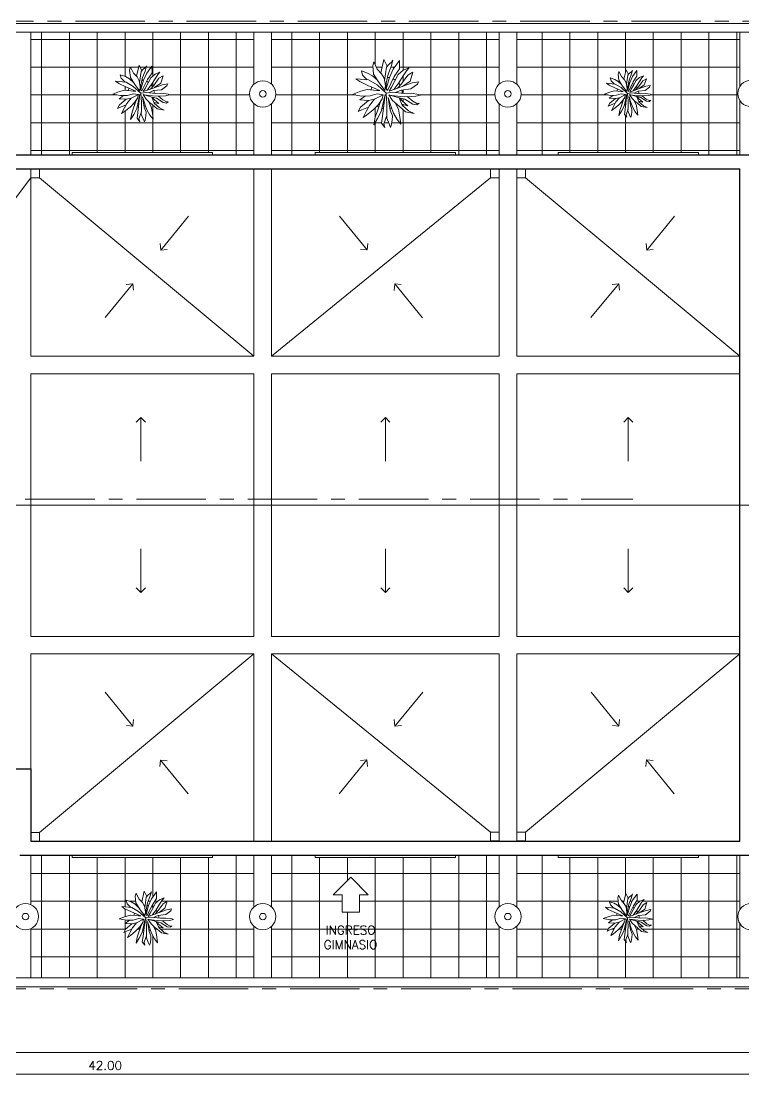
# Model space of a CAD drawing. Extents: x 1009 to 1343, y -172900 to 201.
# Drawn here: x 1246.31 to 1262.82, y 74.63 to 98.83 of the extents above; entities that cross this region are included whole.
import ezdxf

# ---------------------------------------------------------------- set-up
doc = ezdxf.new("R2010")
doc.units = 0
doc.header["$LTSCALE"] = 0.5
doc.linetypes.add('CENTER', pattern=[50.8, 31.75, -6.35, 6.35, -6.35])
doc.layers.get('0').update_dxf_attribs({"linetype": 'CONTINUOUS'})
doc.layers.get('Defpoints').update_dxf_attribs({"linetype": 'CONTINUOUS'})
for name, color, linetype, lineweight in [('Acotaciones', 9, 'CONTINUOUS', 9), ('Detalles .05', 243, 'CONTINUOUS', 5), ('Detalles 01', 8, 'CONTINUOUS', 9), ('Muros vista', 253, 'CONTINUOUS', 25), ('Punta 01', 6, 'CONTINUOUS', 9), ('Punta 02', 11, 'CONTINUOUS', 20), ('Tratamiento pisos', 251, 'CONTINUOUS', 9)]:
    doc.layers.add(name, color=color, linetype=linetype, lineweight=lineweight)
doc.styles.add('Texto 2 mm', font='simplex.shx', dxfattribs={"height": 0.2})
doc.dimstyles.new('Primera línea', dxfattribs={"dimscale": 0, "dimtxt": 0.2, "dimasz": 0.2, "dimexe": 0.15, "dimexo": 0, "dimgap": 0.1, "dimtad": 1, "dimzin": 4, "dimdsep": 46, "dimtxsty": 'Texto 2 mm', "dimblk": 'OPEN90', "dimcen": 2.5, "dimclrd": 256, "dimclre": 256, "dimclrt": 256, "dimadec": 0, "dimazin": 0, "dimtfac": 1, "dimtmove": 2, "dimatfit": 3, "dimldrblk": 'OPEN90', "dimfxl": 1, "dimtolj": 1, "dimtzin": 0, "dimlwd": -1, "dimlwe": -1, "dimarcsym": 0})
doc.dimstyles.new('Segunda línea', dxfattribs={"dimscale": 0, "dimtxt": 0.2, "dimasz": 0.2, "dimexe": 0.15, "dimexo": 0.5, "dimgap": 0.1, "dimtad": 1, "dimzin": 4, "dimdsep": 46, "dimtxsty": 'Texto 2 mm', "dimblk": 'OPEN90', "dimcen": 2.5, "dimclrd": 256, "dimclre": 256, "dimclrt": 256, "dimadec": 0, "dimazin": 0, "dimtfac": 1, "dimtmove": 2, "dimatfit": 3, "dimldrblk": 'OPEN90', "dimfxl": 1, "dimtolj": 1, "dimtzin": 0, "dimlwd": -1, "dimlwe": -1, "dimarcsym": 0})
pattern_1 = [(0, (1.5444, 16.5033), (0, 0.635), []), (90, (1.5444, 16.5033), (-0.635, 4e-17), [])]

# ---------------------------------------------------------------- blocks, each defined once
blk = doc.blocks.new('Planta 1')
for p, q in [((-0.039, 0.64), (-0.099, 0.388)), ((0.024, 0.515), (-0.039, 0.64)), ((0.132, 0.627), (0.097, 0.506)), ((0.113, 0.595), (0.132, 0.627)), ((0.137, 0.461), (0.254, 0.622)), ((0.254, 0.622), (0.257, 0.466)), ((-0.35, 0.384), (-0.47, 0.424)), ((-0.47, 0.424), (-0.446, 0.342)), ((-0.233, 0.595), (-0.254, 0.525)), ((-0.254, 0.525), (-0.236, 0.364)), ((-0.166, 0.461), (-0.233, 0.595)), ((-0.084, 0.372), (-0.166, 0.461)), ((-0.027, 0.244), (0.009, 0.498)), ((0.009, 0.498), (0.057, 0.553)), ((0.097, 0.506), (0.041, 0.362)), ((0.057, 0.553), (0.113, 0.595)), ((0.063, 0.299), (0.137, 0.461)), ((0.257, 0.466), (0.156, 0.317)), ((0.326, 0.436), (0.233, 0.354)), ((0.438, 0.481), (0.326, 0.436)), ((0.326, 0.329), (0.387, 0.426)), ((0.387, 0.426), (0.438, 0.481)), ((-0.337, 0.252), (-0.574, 0.277)), ((-0.574, 0.277), (-0.502, 0.222)), ((-0.502, 0.222), (-0.345, 0.15)), ((-0.446, 0.342), (-0.358, 0.254)), ((-0.259, 0.329), (-0.35, 0.384)), ((-0.172, 0.158), (-0.337, 0.252)), ((-0.164, 0.246), (-0.259, 0.329)), ((-0.236, 0.364), (-0.134, 0.198)), ((-0.033, 0.287), (-0.084, 0.372)), ((-0.012, 0.145), (-0.033, 0.287)), ((0.041, 0.362), (0.004, 0.193)), ((0.004, 0.087), (0.063, 0.299)), ((0.156, 0.317), (0.026, 0.055)), ((0.164, 0.225), (0.102, 0.113)), ((0.233, 0.354), (0.164, 0.225)), ((0.246, 0.198), (0.326, 0.329)), ((0.416, 0.342), (0.297, 0.18)), ((0.315, 0.131), (0.456, 0.232)), ((0.512, 0.401), (0.416, 0.342)), ((0.456, 0.232), (0.512, 0.401)), ((0.616, 0.217), (0.496, 0.195)), ((0.597, 0.173), (0.616, 0.217)), ((-0.483, 0.039), (-0.637, -0.021)), ((-0.361, 0.068), (-0.483, 0.039)), ((-0.177, 0.051), (-0.361, 0.068)), ((-0.345, 0.15), (-0.116, 0.05)), ((-0.116, 0.05), (-0.177, 0.051)), ((0.002, 0.002), (-0.172, 0.158)), ((-0.134, 0.198), (-0.021, 0.051)), ((-0.021, 0.051), (-0.012, 0.145)), ((0.002, 0.002), (0.121, 0.019)), ((0.017, -0.2), (0.002, 0.002)), ((0.004, 0.193), (0.004, 0.087)), ((0.026, 0.055), (0.004, 0.087)), ((0.102, 0.113), (0.058, 0.039)), ((0.257, 0.111), (0.058, 0.039)), ((0.121, 0.019), (0.347, -0.006)), ((0.149, 0.072), (0.246, 0.198)), ((0.182, 0.012), (0.291, 0.061)), ((0.297, 0.18), (0.22, 0.096)), ((0.496, 0.195), (0.257, 0.111)), ((0.291, 0.061), (0.475, 0.081)), ((0.475, 0.081), (0.597, 0.173)), ((-0.637, -0.021), (-0.464, -0.053)), ((-0.394, -0.051), (-0.496, -0.128)), ((-0.496, -0.128), (-0.331, -0.138)), ((-0.331, -0.138), (-0.486, -0.267)), ((-0.464, -0.053), (-0.302, -0.048)), ((-0.331, -0.138), (-0.22, -0.115)), ((-0.22, -0.115), (-0.318, -0.232)), ((-0.302, -0.048), (-0.172, -0.011)), ((-0.053, -0.03), (-0.22, -0.115)), ((-0.172, -0.011), (-0.053, -0.03)), ((-0.097, -0.141), (-0.164, -0.334)), ((-0.142, -0.212), (-0.076, -0.108)), ((-0.092, -0.346), (-0.019, -0.022)), ((-0.076, -0.108), (-0.053, -0.03)), ((-0.068, -0.438), (-0.019, -0.022)), ((0.015, -0.354), (0.017, -0.2)), ((0.043, -0.084), (0.081, -0.319)), ((0.084, -0.22), (0.043, -0.084)), ((0.051, -0.031), (0.249, -0.086)), ((0.124, -0.138), (0.051, -0.031)), ((0.27, -0.061), (0.062, -0.034)), ((0.209, -0.215), (0.124, -0.138)), ((0.174, -0.184), (0.238, -0.304)), ((0.249, -0.086), (0.307, -0.227)), ((0.358, -0.113), (0.249, -0.086)), ((0.257, -0.103), (0.416, -0.237)), ((0.414, -0.066), (0.27, -0.061)), ((0.347, -0.006), (0.48, -0.001)), ((0.512, -0.207), (0.358, -0.113)), ((0.401, -0.065), (0.507, -0.153)), ((0.566, -0.056), (0.414, -0.066)), ((0.48, -0.001), (0.627, -0.023)), ((0.507, -0.153), (0.584, -0.195)), ((0.659, -0.036), (0.566, -0.056)), ((0.584, -0.195), (0.629, -0.192)), ((0.629, -0.192), (0.584, -0.222)), ((0.627, -0.023), (0.659, -0.036)), ((-0.486, -0.267), (-0.528, -0.349)), ((-0.528, -0.349), (-0.462, -0.317)), ((-0.462, -0.317), (-0.334, -0.262)), ((-0.374, -0.336), (-0.438, -0.461)), ((-0.318, -0.232), (-0.374, -0.336)), ((-0.369, -0.416), (-0.246, -0.317)), ((-0.246, -0.317), (-0.142, -0.212)), ((-0.164, -0.334), (-0.206, -0.458)), ((-0.161, -0.483), (-0.092, -0.346)), ((0.012, -0.475), (0.015, -0.354)), ((0.081, -0.319), (0.121, -0.428)), ((0.11, -0.294), (0.084, -0.22)), ((0.14, -0.379), (0.11, -0.294)), ((0.209, -0.5), (0.14, -0.379)), ((0.259, -0.254), (0.209, -0.215)), ((0.238, -0.304), (0.265, -0.456)), ((0.371, -0.356), (0.259, -0.254)), ((0.416, -0.237), (0.299, -0.208)), ((0.307, -0.227), (0.43, -0.336)), ((0.536, -0.386), (0.371, -0.356)), ((0.43, -0.336), (0.536, -0.386)), ((0.584, -0.222), (0.512, -0.207)), ((-0.438, -0.461), (-0.369, -0.416)), ((-0.206, -0.458), (-0.233, -0.6)), ((-0.233, -0.6), (-0.161, -0.483)), ((-0.086, -0.572), (-0.068, -0.438)), ((-0.023, -0.649), (-0.086, -0.572)), ((0.013, -0.425), (-0.041, -0.58)), ((-0.041, -0.58), (-0.023, -0.649)), ((0.057, -0.582), (0.012, -0.475)), ((0.084, -0.649), (0.057, -0.582)), ((0.116, -0.515), (0.1, -0.617)), ((0.121, -0.428), (0.116, -0.515)), ((0.281, -0.59), (0.209, -0.5)), ((0.265, -0.456), (0.281, -0.59)), ((0.1, -0.617), (0.084, -0.649))]:
    blk.add_line(p, q)
at = {"layer": 'Detalles .05'}
for start, end in [(125.0386, 125.0807), (79.6774, 86.207), (55.7777, 65.1238), (157.2574, 168.4231), (29.6412, 39.1255), (359.4429, 11.7162), (335.4998, 341.0401), (233.5733, 240.8096), (253.2847, 258.683), (283.2227, 289.1148), (309.5647, 313.1025)]:
    blk.add_arc((0.008, 0.001), 0.3, start, end, dxfattribs=at)
blk = doc.blocks.new('_Open90')
at = {"color": 0, "linetype": 'ByBlock', "lineweight": -2}
for p, q in [((0, 0), (-1, 0)), ((-0.5, 0.5), (0, 0)), ((0, 0), (-0.5, -0.5))]:
    blk.add_line(p, q, dxfattribs=at)
blk = doc.blocks.new('*D268')
at = {"layer": 'Acotaciones', "transparency": 16777216}
for p, q in [((1227.23, 75.433), (1227.23, 75.133)), ((1227.43, 75.283), (1263.03, 75.283)), ((1263.23, 75.433), (1263.23, 75.133))]:
    blk.add_line(p, q, dxfattribs=at)
at = {"layer": 'Defpoints', "color": 0, "transparency": 16777216}
for p in [(1227.23, 75.433), (1263.23, 75.433), (1263.23, 75.283)]:
    blk.add_point(p, dxfattribs=at)
at = {"layer": 'Acotaciones', "transparency": 16777216, "xscale": 0.2, "yscale": 0.2, "zscale": 0.2, "rotation": 180}
blk.add_blockref('_Open90', (1227.23, 75.283), dxfattribs=at)
at = {"layer": 'Acotaciones', "transparency": 16777216, "xscale": 0.2, "yscale": 0.2, "zscale": 0.2}
blk.add_blockref('_Open90', (1263.23, 75.283), dxfattribs=at)
at = {"layer": 'Acotaciones', "transparency": 16777216, "insert": (1245.23, 75.483), "char_height": 0.2, "attachment_point": 5, "style": 'Texto 2 mm'}
blk.add_mtext('\\A1;36.00', dxfattribs=at)
blk = doc.blocks.new('*D274')
at = {"layer": 'Acotaciones', "transparency": 16777216}
for p, q in [((1227.23, 74.933), (1227.23, 74.633)), ((1227.43, 74.783), (1269.03, 74.783)), ((1269.23, 74.933), (1269.23, 74.633))]:
    blk.add_line(p, q, dxfattribs=at)
at = {"layer": 'Defpoints', "color": 0, "transparency": 16777216}
for p in [(1227.23, 75.433), (1269.23, 75.433), (1269.23, 74.783)]:
    blk.add_point(p, dxfattribs=at)
at = {"layer": 'Acotaciones', "transparency": 16777216, "xscale": 0.2, "yscale": 0.2, "zscale": 0.2, "rotation": 180}
blk.add_blockref('_Open90', (1227.23, 74.783), dxfattribs=at)
at = {"layer": 'Acotaciones', "transparency": 16777216, "xscale": 0.2, "yscale": 0.2, "zscale": 0.2}
blk.add_blockref('_Open90', (1269.23, 74.783), dxfattribs=at)
at = {"layer": 'Acotaciones', "transparency": 16777216, "insert": (1248.23, 74.983), "char_height": 0.2, "attachment_point": 5, "style": 'Texto 2 mm'}
blk.add_mtext('\\A1;42.00', dxfattribs=at)

msp = doc.modelspace()

# ---------------------------------------------------------------- hatches: boundary and pattern name
at = {"layer": 'Tratamiento pisos'}
h = msp.add_hatch(dxfattribs=at)
h.set_pattern_fill('NET,_O', color=256, scale=0.2)
h.set_pattern_definition(pattern_1)
h.paths.add_polyline_path([(1252.03, 98.583), (1252.03, 97.395, -0.213018), (1252.13, 97.172, -0.213018), (1252.03, 96.948), (1252.03, 95.783), (1253.03, 95.783), (1253.03, 95.833), (1256.23, 95.833), (1256.23, 95.783), (1257.23, 95.783), (1257.23, 96.948, -0.213422), (1257.13, 97.172, -0.213422), (1257.23, 97.395), (1257.23, 98.583)])
h.paths.add_polyline_path([(1253.958, 97.521), (1254.217, 97.494), (1254.111, 97.598), (1254.083, 97.697), (1254.226, 97.649), (1254.335, 97.584), (1254.449, 97.484, -0.000184), (1254.449, 97.485), (1254.364, 97.625), (1254.341, 97.819), (1254.367, 97.902), (1254.447, 97.742), (1254.528, 97.654), (1254.6, 97.956), (1254.675, 97.806), (1254.715, 97.852), (1254.782, 97.902), (1254.804, 97.941), (1254.763, 97.795), (1254.696, 97.622), (1254.68, 97.549, -0.028499), (1254.72, 97.544), (1254.721, 97.548), (1254.811, 97.742), (1254.951, 97.935), (1254.954, 97.747), (1254.833, 97.569), (1254.807, 97.516, -0.040803), (1254.858, 97.488), (1254.926, 97.613), (1255.037, 97.712), (1255.172, 97.765), (1255.111, 97.7), (1255.037, 97.584), (1254.942, 97.426), (1254.935, 97.417, -0.041407), (1254.969, 97.368), (1255.002, 97.405), (1255.146, 97.598), (1255.261, 97.67), (1255.194, 97.467), (1255.024, 97.346), (1255.242, 97.423), (1255.386, 97.449), (1255.363, 97.396), (1255.216, 97.286), (1255.008, 97.263, -0.053604), (1255.016, 97.186), (1255.063, 97.181), (1255.223, 97.187), (1255.398, 97.16), (1255.437, 97.145), (1255.325, 97.122), (1255.143, 97.11), (1255.127, 97.11), (1255.255, 97.005), (1255.347, 96.955), (1255.401, 96.958), (1255.347, 96.922), (1255.261, 96.94), (1255.076, 97.053), (1254.996, 97.073, -0.024179), (1254.983, 97.041), (1255.146, 96.904), (1255.006, 96.939), (1255.015, 96.916), (1255.162, 96.785), (1255.29, 96.725), (1255.092, 96.761), (1254.958, 96.883), (1254.902, 96.927, -0.015438), (1254.885, 96.912), (1254.932, 96.824), (1254.964, 96.642), (1254.983, 96.481), (1254.897, 96.588), (1254.814, 96.734), (1254.779, 96.835), (1254.774, 96.85, -0.025715), (1254.738, 96.839), (1254.744, 96.806), (1254.792, 96.675), (1254.785, 96.57), (1254.766, 96.448), (1254.747, 96.409), (1254.715, 96.49), (1254.661, 96.618), (1254.662, 96.678), (1254.597, 96.493), (1254.619, 96.409), (1254.542, 96.502), (1254.565, 96.663), (1254.585, 96.837, -0.023559), (1254.552, 96.845), (1254.536, 96.773), (1254.453, 96.609), (1254.367, 96.469), (1254.399, 96.639), (1254.45, 96.788), (1254.48, 96.876, -0.031585), (1254.442, 96.9), (1254.351, 96.809), (1254.204, 96.689), (1254.121, 96.636), (1254.198, 96.785), (1254.245, 96.874), (1254.092, 96.809), (1254.012, 96.77), (1254.063, 96.868), (1254.249, 97.023), (1254.051, 97.035), (1254.174, 97.127), (1254.089, 97.125), (1253.881, 97.163), (1254.067, 97.235), (1254.214, 97.271), (1254.303, 97.262, -0.048758), (1254.324, 97.329), (1254.233, 97.369), (1254.044, 97.455)], flags=16)
h.paths.add_polyline_path([(1246.53, 98.583), (1246.53, 95.783), (1247.48, 95.783), (1247.48, 95.833), (1250.68, 95.833), (1250.68, 95.783), (1251.63, 95.783), (1251.63, 96.948, -0.213826), (1251.53, 97.172, -0.213826), (1251.63, 97.396), (1251.63, 98.583)])
h.paths.add_polyline_path([(1249.556, 97.588), (1249.5, 97.42), (1249.359, 97.318), (1249.54, 97.382), (1249.66, 97.405), (1249.641, 97.36), (1249.519, 97.268), (1249.346, 97.249, -0.053604), (1249.352, 97.185), (1249.391, 97.181), (1249.524, 97.186), (1249.671, 97.164), (1249.703, 97.151), (1249.61, 97.131), (1249.458, 97.122), (1249.445, 97.122), (1249.551, 97.035), (1249.628, 96.992), (1249.673, 96.995), (1249.628, 96.965), (1249.556, 96.98), (1249.402, 97.074), (1249.336, 97.091, -0.024179), (1249.325, 97.064), (1249.461, 96.95), (1249.344, 96.979), (1249.351, 96.96), (1249.474, 96.851), (1249.58, 96.801), (1249.415, 96.831), (1249.304, 96.933), (1249.257, 96.969, -0.015438), (1249.243, 96.957), (1249.282, 96.883), (1249.309, 96.732), (1249.325, 96.597), (1249.253, 96.687), (1249.184, 96.809), (1249.155, 96.893), (1249.15, 96.905, -0.025715), (1249.121, 96.896), (1249.125, 96.868), (1249.165, 96.759), (1249.16, 96.672), (1249.144, 96.57), (1249.128, 96.538), (1249.101, 96.605), (1249.056, 96.712), (1249.057, 96.762), (1249.003, 96.607), (1249.021, 96.538), (1248.958, 96.615), (1248.976, 96.749), (1248.993, 96.894, -0.023559), (1248.966, 96.901), (1248.952, 96.841), (1248.883, 96.704), (1248.811, 96.587), (1248.838, 96.729), (1248.88, 96.853), (1248.906, 96.926, -0.031585), (1248.874, 96.947), (1248.798, 96.871), (1248.675, 96.771), (1248.606, 96.727), (1248.67, 96.851), (1248.71, 96.925), (1248.582, 96.871), (1248.516, 96.838), (1248.558, 96.92), (1248.713, 97.049), (1248.548, 97.059), (1248.65, 97.136), (1248.58, 97.134), (1248.407, 97.166), (1248.561, 97.226), (1248.683, 97.256), (1248.758, 97.249, -0.048758), (1248.775, 97.304), (1248.699, 97.338), (1248.542, 97.41), (1248.471, 97.464), (1248.686, 97.442), (1248.598, 97.529), (1248.574, 97.611), (1248.694, 97.571), (1248.785, 97.516), (1248.88, 97.434, -0.000184), (1248.88, 97.434), (1248.809, 97.551), (1248.79, 97.713), (1248.811, 97.782), (1248.878, 97.648), (1248.945, 97.575), (1249.005, 97.827), (1249.068, 97.702), (1249.101, 97.74), (1249.157, 97.782), (1249.176, 97.814), (1249.141, 97.693), (1249.085, 97.549), (1249.072, 97.488, -0.028499), (1249.106, 97.484), (1249.107, 97.487), (1249.181, 97.648), (1249.298, 97.81), (1249.301, 97.653), (1249.2, 97.504), (1249.178, 97.461, -0.040803), (1249.221, 97.436), (1249.277, 97.541), (1249.37, 97.623), (1249.482, 97.668), (1249.431, 97.613), (1249.37, 97.516), (1249.29, 97.385), (1249.285, 97.378, -0.041407), (1249.313, 97.337), (1249.341, 97.367), (1249.461, 97.529)], flags=16)
h = msp.add_hatch(dxfattribs=at)
h.set_pattern_fill('NET,_O', color=256, scale=0.2)
h.set_pattern_definition(pattern_1)
h.paths.add_polyline_path([(1257.63, 98.583), (1257.63, 97.395, -0.213422), (1257.73, 97.172, -0.213422), (1257.63, 96.948), (1257.63, 95.783), (1258.58, 95.783), (1258.58, 95.833), (1261.78, 95.833), (1261.78, 95.783), (1262.73, 95.783), (1262.73, 97.018, -0.147477), (1262.68, 97.183, -0.147477), (1262.73, 97.349), (1262.73, 98.583)])
h.paths.add_polyline_path([(1260.679, 97.366), (1260.664, 97.329), (1260.561, 97.251), (1260.415, 97.236, -0.053604), (1260.42, 97.182), (1260.454, 97.178), (1260.565, 97.183), (1260.688, 97.164), (1260.715, 97.153), (1260.637, 97.137), (1260.509, 97.128), (1260.498, 97.129), (1260.588, 97.055), (1260.652, 97.02), (1260.69, 97.022), (1260.652, 96.997), (1260.592, 97.009), (1260.462, 97.089), (1260.407, 97.103, -0.024179), (1260.398, 97.08), (1260.512, 96.984), (1260.413, 97.009), (1260.42, 96.993), (1260.523, 96.901), (1260.612, 96.859), (1260.474, 96.884), (1260.38, 96.97), (1260.341, 97, -0.015438), (1260.329, 96.99), (1260.362, 96.928), (1260.384, 96.801), (1260.398, 96.688), (1260.337, 96.763), (1260.279, 96.865), (1260.255, 96.936), (1260.251, 96.946, -0.025715), (1260.226, 96.939), (1260.23, 96.916), (1260.263, 96.824), (1260.259, 96.751), (1260.246, 96.665), (1260.232, 96.638), (1260.21, 96.694), (1260.172, 96.784), (1260.173, 96.826), (1260.127, 96.696), (1260.143, 96.638), (1260.089, 96.703), (1260.105, 96.815), (1260.119, 96.937, -0.023559), (1260.096, 96.943), (1260.085, 96.893), (1260.027, 96.778), (1259.966, 96.68), (1259.989, 96.799), (1260.024, 96.903), (1260.046, 96.964, -0.031585), (1260.019, 96.982), (1259.955, 96.918), (1259.852, 96.834), (1259.794, 96.797), (1259.848, 96.901), (1259.881, 96.963), (1259.774, 96.918), (1259.718, 96.89), (1259.754, 96.959), (1259.883, 97.068), (1259.745, 97.076), (1259.831, 97.141), (1259.772, 97.139), (1259.626, 97.166), (1259.756, 97.216), (1259.859, 97.241), (1259.922, 97.235, -0.048758), (1259.936, 97.282), (1259.872, 97.31), (1259.74, 97.37), (1259.68, 97.416), (1259.861, 97.397), (1259.787, 97.47), (1259.767, 97.539), (1259.868, 97.506), (1259.944, 97.46), (1260.024, 97.391, -0.000184), (1260.024, 97.391), (1259.964, 97.489), (1259.948, 97.625), (1259.966, 97.683), (1260.022, 97.571), (1260.079, 97.509), (1260.129, 97.721), (1260.182, 97.616), (1260.21, 97.648), (1260.257, 97.683), (1260.272, 97.71), (1260.243, 97.608), (1260.196, 97.487), (1260.185, 97.436, -0.028499), (1260.214, 97.432), (1260.214, 97.435), (1260.277, 97.571), (1260.375, 97.706), (1260.377, 97.575), (1260.293, 97.45), (1260.274, 97.413, -0.040803), (1260.31, 97.393), (1260.357, 97.481), (1260.436, 97.55), (1260.529, 97.587), (1260.487, 97.541), (1260.436, 97.46), (1260.369, 97.349), (1260.364, 97.343, -0.041407), (1260.387, 97.309), (1260.411, 97.335), (1260.512, 97.47), (1260.592, 97.521), (1260.545, 97.379), (1260.426, 97.294), (1260.579, 97.347)], flags=16)
h = msp.add_hatch(dxfattribs=at)
h.set_pattern_fill('NET,_O', color=256, scale=0.2)
h.set_pattern_definition(pattern_1)
h.paths.add_polyline_path([(1251.63, 79.783), (1250.68, 79.783), (1250.68, 79.733), (1247.48, 79.733), (1247.48, 79.783), (1246.53, 79.783), (1246.53, 78.658, -0.298217), (1246.71, 78.383, -0.298217), (1246.53, 78.108), (1246.53, 76.983), (1251.63, 76.983), (1251.63, 78.16, -0.213422), (1251.53, 78.383, -0.213422), (1251.63, 78.607)])
h.paths.add_polyline_path([(1249.75, 78.559), (1249.732, 78.517), (1249.615, 78.429), (1249.449, 78.411, -0.053604), (1249.455, 78.35), (1249.493, 78.346), (1249.62, 78.35), (1249.76, 78.329), (1249.79, 78.317), (1249.701, 78.298), (1249.556, 78.289), (1249.544, 78.289), (1249.645, 78.206), (1249.719, 78.165), (1249.762, 78.168), (1249.719, 78.139), (1249.65, 78.153), (1249.503, 78.244), (1249.439, 78.259, -0.024179), (1249.429, 78.234), (1249.559, 78.125), (1249.447, 78.153), (1249.454, 78.134), (1249.571, 78.03), (1249.673, 77.982), (1249.515, 78.011), (1249.409, 78.108), (1249.364, 78.143, -0.015438), (1249.351, 78.131), (1249.388, 78.061), (1249.414, 77.916), (1249.429, 77.787), (1249.36, 77.873), (1249.294, 77.989), (1249.266, 78.07), (1249.262, 78.082, -0.025715), (1249.234, 78.073), (1249.238, 78.046), (1249.276, 77.942), (1249.271, 77.859), (1249.256, 77.761), (1249.241, 77.731), (1249.215, 77.795), (1249.172, 77.897), (1249.173, 77.945), (1249.121, 77.797), (1249.139, 77.731), (1249.078, 77.804), (1249.096, 77.932), (1249.112, 78.071, -0.023559), (1249.086, 78.078), (1249.073, 78.02), (1249.006, 77.89), (1248.938, 77.778), (1248.963, 77.913), (1249.004, 78.032), (1249.028, 78.102, -0.031585), (1248.998, 78.122), (1248.925, 78.049), (1248.808, 77.954), (1248.742, 77.911), (1248.803, 78.03), (1248.841, 78.101), (1248.719, 78.049), (1248.655, 78.018), (1248.696, 78.096), (1248.844, 78.22), (1248.686, 78.229), (1248.784, 78.303), (1248.716, 78.301), (1248.551, 78.331), (1248.699, 78.388), (1248.816, 78.417), (1248.887, 78.41, -0.048758), (1248.903, 78.464), (1248.831, 78.495), (1248.681, 78.564), (1248.612, 78.616), (1248.818, 78.595), (1248.734, 78.678), (1248.711, 78.757), (1248.826, 78.719), (1248.912, 78.666), (1249.003, 78.587, -0.000184), (1249.003, 78.588), (1248.935, 78.7), (1248.917, 78.854), (1248.938, 78.921), (1249.001, 78.792), (1249.066, 78.722), (1249.124, 78.963), (1249.183, 78.844), (1249.215, 78.88), (1249.269, 78.921), (1249.286, 78.951), (1249.253, 78.835), (1249.2, 78.697), (1249.187, 78.639, -0.028046), (1249.219, 78.635), (1249.292, 78.792), (1249.403, 78.947), (1249.406, 78.797), (1249.309, 78.654), (1249.289, 78.613, -0.040803), (1249.329, 78.59), (1249.383, 78.69), (1249.472, 78.768), (1249.579, 78.811), (1249.531, 78.759), (1249.472, 78.666), (1249.396, 78.541), (1249.391, 78.534, -0.041407), (1249.417, 78.495), (1249.444, 78.524), (1249.559, 78.678), (1249.65, 78.735), (1249.597, 78.574), (1249.462, 78.477), (1249.635, 78.538)], flags=16)
h = msp.add_hatch(dxfattribs=at)
h.set_pattern_fill('NET,_O', color=256, scale=0.2)
h.set_pattern_definition(pattern_1)
h.paths.add_polyline_path([(1257.23, 78.607), (1257.23, 79.783), (1256.23, 79.783), (1256.23, 79.733), (1253.03, 79.733), (1253.03, 79.783), (1252.03, 79.783), (1252.03, 78.607, -0.213422), (1252.13, 78.383, -0.213422), (1252.03, 78.16), (1252.03, 76.983), (1257.23, 76.983), (1257.23, 78.16, -0.213422), (1257.13, 78.383, -0.213422)])
h.paths.add_polyline_path([(1254.241, 78.883), (1254.041, 78.883), (1254.041, 78.483), (1253.641, 78.483), (1253.641, 78.883), (1253.441, 78.883), (1253.841, 79.283)], flags=16)
h.paths.add_polyline_path([(1253.115, 78.226), (1254.558, 78.226), (1254.558, 77.592), (1253.115, 77.592)], flags=24)
h = msp.add_hatch(dxfattribs=at)
h.set_pattern_fill('NET,_O', color=256, scale=0.2)
h.set_pattern_definition(pattern_1)
h.paths.add_polyline_path([(1262.73, 79.783), (1261.78, 79.783), (1261.78, 79.733), (1258.58, 79.733), (1258.58, 79.783), (1257.63, 79.783), (1257.63, 78.607, -0.213422), (1257.73, 78.383, -0.213422), (1257.63, 78.16), (1257.63, 76.983), (1262.73, 76.983), (1262.73, 78.218, -0.147477), (1262.68, 78.383, -0.147477), (1262.73, 78.549)])
h.paths.add_polyline_path([(1259.604, 78.337), (1259.739, 78.389), (1259.845, 78.415), (1259.91, 78.409, -0.048758), (1259.925, 78.457), (1259.859, 78.486), (1259.722, 78.549), (1259.66, 78.596), (1259.847, 78.577), (1259.771, 78.652), (1259.75, 78.724), (1259.854, 78.689), (1259.933, 78.642), (1260.016, 78.57, -0.000184), (1260.016, 78.57), (1259.954, 78.672), (1259.938, 78.812), (1259.956, 78.873), (1260.014, 78.756), (1260.073, 78.692), (1260.125, 78.912), (1260.179, 78.803), (1260.208, 78.836), (1260.257, 78.873), (1260.273, 78.901), (1260.243, 78.795), (1260.194, 78.67), (1260.183, 78.617, -0.028046), (1260.212, 78.613), (1260.278, 78.756), (1260.379, 78.896), (1260.382, 78.76), (1260.294, 78.631), (1260.275, 78.593, -0.040803), (1260.312, 78.572), (1260.361, 78.663), (1260.442, 78.735), (1260.539, 78.773), (1260.495, 78.726), (1260.442, 78.642), (1260.368, 78.52, -0.040531), (1260.392, 78.485), (1260.416, 78.512), (1260.521, 78.652), (1260.604, 78.704), (1260.555, 78.557), (1260.432, 78.47), (1260.59, 78.525), (1260.694, 78.545), (1260.678, 78.506), (1260.571, 78.426), (1260.421, 78.409, -0.053604), (1260.426, 78.354), (1260.46, 78.35), (1260.576, 78.354), (1260.703, 78.335), (1260.731, 78.324), (1260.65, 78.307), (1260.518, 78.298), (1260.507, 78.299), (1260.599, 78.223), (1260.666, 78.186), (1260.706, 78.188), (1260.666, 78.162), (1260.604, 78.175), (1260.47, 78.257), (1260.412, 78.272, -0.024179), (1260.403, 78.248), (1260.521, 78.149), (1260.419, 78.175), (1260.426, 78.158), (1260.532, 78.063), (1260.625, 78.02), (1260.481, 78.046), (1260.384, 78.134), (1260.344, 78.166, -0.015438), (1260.332, 78.155), (1260.366, 78.091), (1260.389, 77.959), (1260.403, 77.843), (1260.34, 77.92), (1260.28, 78.026), (1260.255, 78.1), (1260.251, 78.11, -0.025715), (1260.225, 78.103), (1260.229, 78.078), (1260.264, 77.983), (1260.259, 77.908), (1260.245, 77.819), (1260.231, 77.791), (1260.208, 77.849), (1260.169, 77.942), (1260.17, 77.986), (1260.123, 77.851), (1260.139, 77.791), (1260.083, 77.858), (1260.1, 77.974), (1260.114, 78.101, -0.023559), (1260.09, 78.107), (1260.079, 78.054), (1260.019, 77.936), (1259.956, 77.834), (1259.979, 77.957), (1260.016, 78.065), (1260.038, 78.129, -0.031585), (1260.011, 78.147), (1259.944, 78.08), (1259.838, 77.994), (1259.778, 77.955), (1259.833, 78.063), (1259.868, 78.128), (1259.757, 78.08), (1259.699, 78.052), (1259.736, 78.123), (1259.87, 78.236), (1259.727, 78.244), (1259.816, 78.311), (1259.755, 78.309)], flags=16)
h.paths.add_polyline_path([(1260.203, 78.329), (1260.204, 78.327), (1260.213, 78.326)], flags=0)

# ---------------------------------------------------------------- linework, layer by layer
at = {"layer": 'Detalles 01', "linetype": 'CENTER', "ltscale": 0.1}
for p, q in [((1227.23, 98.833), (1269.28, 98.833)), ((1233.706, 87.915), (1260.285, 87.915)), ((1262.73, 87.783), (1270.252, 87.783)), ((1269.28, 76.733), (1227.23, 76.733))]:
    msp.add_line(p, q, dxfattribs=at)
at = {"layer": 'Detalles 01'}
for p, q in [((1247.48, 95.833), (1250.68, 95.833)), ((1247.48, 95.833), (1247.48, 95.783)), ((1250.68, 95.833), (1250.68, 95.783)), ((1253.03, 95.833), (1256.23, 95.833)), ((1253.03, 95.833), (1253.03, 95.783)), ((1256.23, 95.833), (1256.23, 95.783)), ((1258.58, 95.833), (1261.78, 95.833)), ((1258.58, 95.833), (1258.58, 95.783)), ((1261.78, 95.833), (1261.78, 95.783)), ((1254.214, 93.609), (1253.581, 94.382)), ((1249.5, 93.605), (1250.133, 94.379)), ((1260.6, 93.605), (1261.233, 94.379)), ((1249.5, 93.605), (1249.485, 93.755)), ((1254.214, 93.609), (1254.229, 93.758)), ((1260.6, 93.605), (1260.585, 93.755)), ((1249.5, 93.605), (1249.649, 93.62)), ((1254.214, 93.609), (1254.065, 93.623)), ((1260.6, 93.605), (1260.749, 93.62)), ((1248.86, 92.837), (1248.227, 92.063)), ((1248.86, 92.837), (1248.711, 92.822)), ((1248.86, 92.837), (1248.875, 92.687)), ((1254.846, 92.833), (1254.831, 92.684)), ((1254.846, 92.833), (1255.48, 92.06)), ((1254.846, 92.833), (1254.995, 92.819)), ((1259.96, 92.837), (1259.327, 92.063)), ((1259.96, 92.837), (1259.811, 92.822)), ((1259.96, 92.837), (1259.975, 92.687)), ((1249.043, 89.783), (1248.936, 89.677)), ((1249.043, 89.783), (1249.043, 88.783)), ((1249.043, 89.783), (1249.149, 89.677)), ((1254.63, 89.783), (1254.524, 89.677)), ((1254.63, 89.783), (1254.63, 88.783)), ((1254.63, 89.783), (1254.736, 89.677)), ((1260.18, 89.783), (1260.074, 89.677)), ((1260.18, 89.783), (1260.18, 88.783)), ((1260.18, 89.783), (1260.286, 89.677)), ((1249.043, 85.783), (1249.043, 86.783)), ((1254.63, 85.783), (1254.63, 86.783)), ((1260.18, 85.783), (1260.18, 86.783)), ((1249.043, 85.783), (1248.936, 85.89)), ((1249.043, 85.783), (1249.149, 85.89)), ((1254.63, 85.783), (1254.524, 85.89)), ((1254.63, 85.783), (1254.736, 85.89)), ((1260.18, 85.783), (1260.074, 85.89)), ((1260.18, 85.783), (1260.286, 85.89)), ((1248.864, 82.734), (1248.231, 83.507)), ((1254.85, 82.733), (1255.483, 83.507)), ((1259.964, 82.736), (1259.331, 83.51)), ((1248.864, 82.734), (1248.879, 82.883)), ((1254.85, 82.733), (1254.835, 82.882)), ((1259.964, 82.736), (1259.979, 82.886)), ((1248.864, 82.734), (1248.715, 82.748)), ((1254.85, 82.733), (1254.999, 82.748)), ((1259.964, 82.736), (1259.815, 82.751)), ((1249.496, 81.958), (1249.481, 81.809)), ((1249.496, 81.958), (1250.13, 81.185)), ((1249.496, 81.958), (1249.645, 81.944)), ((1254.21, 81.964), (1253.577, 81.191)), ((1254.21, 81.964), (1254.061, 81.949)), ((1254.21, 81.964), (1254.225, 81.815)), ((1260.596, 81.961), (1260.581, 81.812)), ((1260.596, 81.961), (1261.23, 81.188)), ((1260.596, 81.961), (1260.745, 81.946)), ((1247.48, 79.733), (1247.48, 79.783)), ((1247.48, 79.733), (1250.68, 79.733)), ((1250.68, 79.733), (1250.68, 79.783)), ((1253.03, 79.733), (1253.03, 79.783)), ((1253.03, 79.733), (1256.23, 79.733)), ((1256.23, 79.733), (1256.23, 79.783)), ((1258.58, 79.733), (1258.58, 79.783)), ((1258.58, 79.733), (1261.78, 79.733)), ((1261.78, 79.733), (1261.78, 79.783))]:
    msp.add_line(p, q, dxfattribs=at)
for centre, radius in [((1251.83, 97.172), 0.3), ((1257.43, 97.172), 0.3), ((1262.98, 97.183), 0.3), ((1251.83, 97.172), 0.075), ((1257.43, 97.172), 0.075), ((1246.41, 78.383), 0.3), ((1251.83, 78.383), 0.3), ((1257.43, 78.383), 0.3), ((1262.98, 78.383), 0.3), ((1246.41, 78.383), 0.075), ((1251.83, 78.383), 0.075), ((1257.43, 78.383), 0.075)]:
    msp.add_circle(centre, radius, dxfattribs=at)
at = {"layer": 'Muros vista'}
for p, q in [((1235.03, 95.783), (1263.23, 95.783)), ((1243.17, 95.458), (1262.73, 95.458)), ((1262.73, 80.108), (1262.73, 95.458)), ((1240.53, 81.758), (1246.53, 81.758)), ((1246.53, 81.758), (1246.53, 80.108)), ((1246.53, 80.108), (1262.73, 80.108)), ((1246.28, 79.783), (1263.23, 79.783))]:
    msp.add_line(p, q, dxfattribs=at)
at = {"layer": 'Punta 01'}
for p, q in [((1227.23, 98.783), (1269.23, 98.783)), ((1227.23, 98.583), (1269.03, 98.583)), ((1246.53, 98.583), (1246.53, 95.783)), ((1269.03, 76.983), (1227.23, 76.983)), ((1269.23, 76.783), (1227.23, 76.783))]:
    msp.add_line(p, q, dxfattribs=at)
at = {"layer": 'Punta 02'}
for p, q in [((1253.441, 78.883), (1253.841, 79.283)), ((1254.241, 78.883), (1253.841, 79.283)), ((1253.441, 78.883), (1253.641, 78.883)), ((1253.641, 78.883), (1253.641, 78.483)), ((1254.041, 78.883), (1254.041, 78.483)), ((1254.041, 78.883), (1254.241, 78.883)), ((1253.641, 78.483), (1254.041, 78.483))]:
    msp.add_line(p, q, dxfattribs=at)
for points in [[(1246.53, 95.458), (1246.73, 95.458), (1246.73, 95.258), (1246.53, 95.258), (1246.53, 95.458)], [(1257.03, 95.458), (1257.23, 95.458), (1257.23, 95.258), (1257.03, 95.258), (1257.03, 95.458)], [(1257.63, 95.458), (1257.83, 95.458), (1257.83, 95.258), (1257.63, 95.258), (1257.63, 95.458)], [(1246.53, 80.308), (1246.73, 80.308), (1246.73, 80.108), (1246.53, 80.108), (1246.53, 80.308)], [(1257.03, 80.314), (1257.23, 80.314), (1257.23, 80.114), (1257.03, 80.114), (1257.03, 80.314)], [(1257.63, 80.314), (1257.83, 80.314), (1257.83, 80.114), (1257.63, 80.114), (1257.63, 80.314)]]:
    msp.add_lwpolyline(points, dxfattribs=at)
at = {"layer": 'Tratamiento pisos'}
for p, q in [((1251.63, 98.583), (1251.63, 97.396)), ((1252.03, 98.583), (1252.03, 97.395)), ((1257.23, 98.583), (1257.23, 97.395)), ((1257.63, 98.583), (1257.63, 97.395)), ((1262.73, 98.583), (1262.73, 97.349)), ((1251.63, 96.948), (1251.63, 95.783)), ((1252.03, 96.948), (1252.03, 95.783)), ((1257.23, 96.948), (1257.23, 95.783)), ((1257.63, 96.948), (1257.63, 95.783)), ((1262.73, 97.018), (1262.73, 95.783)), ((1246.53, 91.183), (1246.53, 95.458)), ((1251.63, 91.183), (1251.63, 95.458)), ((1252.03, 91.183), (1252.03, 95.458)), ((1257.23, 91.183), (1257.23, 95.458)), ((1257.63, 91.183), (1257.63, 95.458)), ((1246.53, 95.258), (1244.025, 91.922)), ((1246.73, 95.258), (1251.63, 91.183)), ((1252.03, 91.183), (1257.03, 95.258)), ((1257.83, 95.258), (1262.73, 91.183)), ((1246.53, 91.183), (1251.63, 91.183)), ((1252.03, 91.183), (1257.23, 91.183)), ((1257.63, 91.183), (1262.73, 91.183)), ((1246.53, 84.783), (1246.53, 90.783)), ((1246.53, 90.783), (1251.63, 90.783)), ((1251.63, 84.783), (1251.63, 90.783)), ((1252.03, 90.783), (1257.23, 90.783)), ((1252.03, 84.783), (1252.03, 90.783)), ((1257.23, 84.783), (1257.23, 90.783)), ((1257.63, 90.783), (1262.73, 90.783)), ((1257.63, 84.783), (1257.63, 90.783)), ((1235.355, 87.783), (1262.73, 87.783)), ((1246.53, 84.783), (1251.63, 84.783)), ((1252.03, 84.783), (1257.23, 84.783)), ((1257.63, 84.783), (1262.73, 84.783)), ((1246.53, 81.758), (1246.53, 84.383)), ((1246.53, 84.383), (1251.63, 84.383)), ((1246.73, 80.308), (1251.63, 84.383)), ((1251.63, 80.108), (1251.63, 84.383)), ((1252.03, 80.108), (1252.03, 84.383)), ((1252.03, 84.383), (1257.23, 84.383)), ((1252.03, 84.383), (1257.03, 80.314)), ((1257.23, 80.108), (1257.23, 84.383)), ((1257.63, 80.108), (1257.63, 84.383)), ((1257.63, 84.383), (1262.73, 84.383)), ((1257.83, 80.314), (1262.73, 84.383)), ((1246.53, 79.783), (1246.53, 78.658)), ((1251.63, 79.783), (1251.63, 78.607)), ((1252.03, 79.783), (1252.03, 78.607)), ((1257.23, 79.783), (1257.23, 78.607)), ((1257.63, 79.783), (1257.63, 78.607)), ((1262.73, 79.783), (1262.73, 78.549)), ((1262.73, 78.218), (1262.73, 76.983)), ((1246.53, 78.108), (1246.53, 76.983)), ((1251.63, 78.16), (1251.63, 76.983)), ((1252.03, 78.16), (1252.03, 76.983)), ((1257.23, 78.16), (1257.23, 76.983)), ((1257.63, 78.16), (1257.63, 76.983))]:
    msp.add_line(p, q, dxfattribs=at)

# ---------------------------------------------------------------- block references
at = {"layer": 'Detalles .05'}
msp.add_blockref('Planta 1', (1249.044, 97.187), dxfattribs=at)
for p, xscale, yscale, zscale in [((1254.646, 97.188), 1.2, 1.2, 1.2), ((1260.162, 97.183), 0.84, 0.84, 0.84), ((1249.16, 78.351), 0.9563266944000003, 0.9563266944000003, 0.9563266944000003), ((1260.159, 78.355), 0.8693879040000002, 0.8693879040000002, 0.8693879040000002)]:
    msp.add_blockref('Planta 1', p, dxfattribs=dict(at, xscale=xscale, yscale=yscale, zscale=zscale))

# ---------------------------------------------------------------- texts
at = {"layer": 'Punta 02', "insert": (1253.836, 78.176), "char_height": 0.2, "width": 1.4466, "attachment_point": 2, "style": 'Texto 2 mm'}
msp.add_mtext('INGRESO\\PGIMNASIO', dxfattribs=at)

# ---------------------------------------------------------------- dimensions: what is measured, and where the dimension line sits
at = {"layer": 'Acotaciones'}
for base, p2, dimstyle, picture, middle in [((1263.23, 75.283), (1263.23, 75.433), 'Primera línea', '*D268', (1245.23, 75.483)), ((1269.23, 74.783), (1269.23, 75.433), 'Segunda línea', '*D274', (1248.23, 74.983))]:
    dim = msp.add_linear_dim(base=base, p1=(1227.23, 75.433), p2=p2, dimstyle=dimstyle, override={"dimscale": 1}, dxfattribs=at)
    dim.commit()
    dim.dimension.update_dxf_attribs({"geometry": picture, "text_midpoint": middle})

doc.saveas('drawing.dxf')
